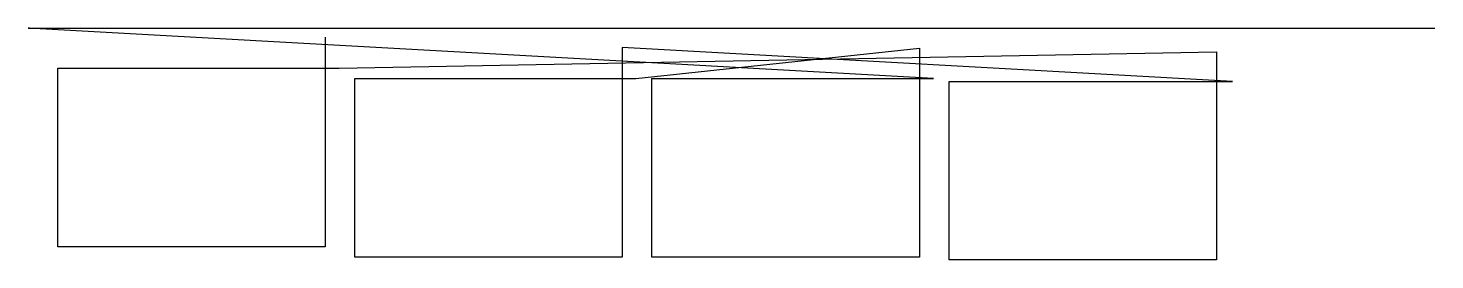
# Model space of a CAD drawing. Header units: metres. Extents: x 0 to 952, y 185 to 342.
import ezdxf

# ---------------------------------------------------------------- set-up
doc = ezdxf.new("R2010")
doc.units = ezdxf.units.M

msp = doc.modelspace()

# ---------------------------------------------------------------- linework, layer by layer
at = {"layer": 'TOOL_0'}
for p, q in [((612.67, 308.204), (0.002, 342.403)), ((0.002, 342.403), (1.002, 342.403)), ((1.002, 342.403), (0.002, 342.403)), ((0.002, 342.403), (1.002, 342.403)), ((1.002, 342.403), (950.899, 342.403)), ((201.051, 336.244), (201.051, 315.174)), ((950.899, 342.403), (951.899, 342.403)), ((210.539, 315.174), (804.215, 326.356)), ((814.931, 306.238), (402.079, 329.153)), ((402.079, 329.153), (402.079, 308.208)), ((411.315, 308.208), (603.126, 328.836)), ((603.126, 328.836), (603.126, 308.204)), ((804.215, 326.356), (804.215, 306.238)), ((20.051, 194.174), (20.051, 315.174)), ((20.051, 315.174), (201.051, 315.174)), ((201.051, 315.174), (201.051, 194.174)), ((201.051, 315.174), (210.539, 315.174)), ((221.079, 187.208), (221.079, 308.208)), ((221.079, 308.208), (402.079, 308.208)), ((402.079, 308.208), (402.079, 187.208)), ((402.079, 308.208), (411.315, 308.208)), ((422.126, 187.204), (422.126, 308.204)), ((422.126, 308.204), (603.126, 308.204)), ((603.126, 308.204), (603.126, 187.204)), ((603.126, 308.204), (612.67, 308.204)), ((623.215, 185.238), (623.215, 306.238)), ((623.215, 306.238), (804.215, 306.238)), ((804.215, 306.238), (804.215, 185.238)), ((804.215, 306.238), (814.931, 306.238)), ((201.051, 194.174), (20.051, 194.174)), ((402.079, 187.208), (221.079, 187.208)), ((603.126, 187.204), (422.126, 187.204)), ((804.215, 185.238), (623.215, 185.238))]:
    msp.add_line(p, q, dxfattribs=at)

doc.saveas('drawing.dxf')
